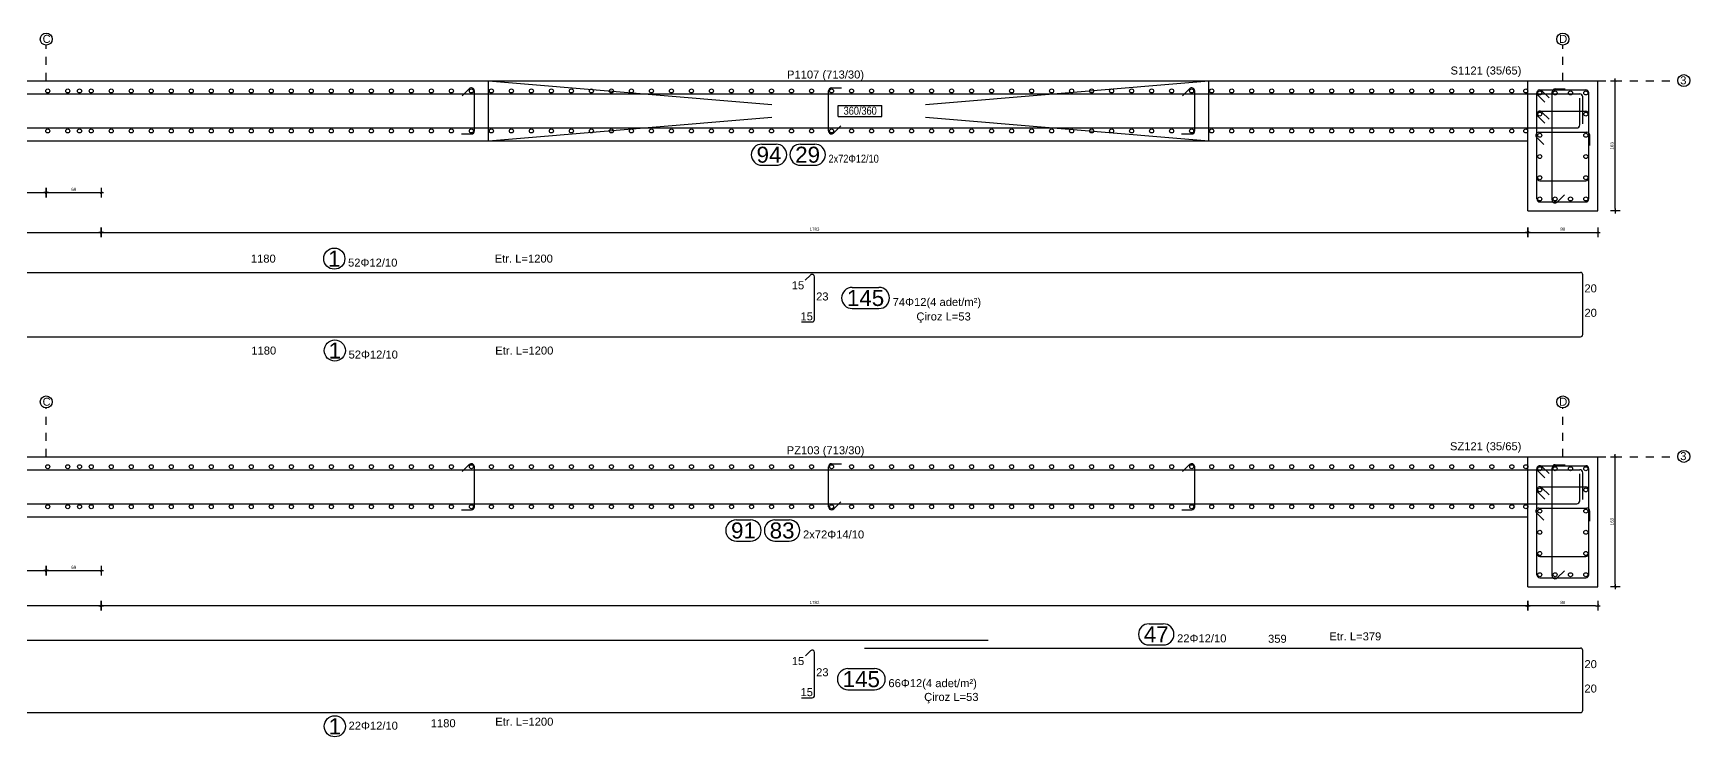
# Model space of a CAD drawing. Header units: metres. Extents: x 419734 to 420376, y 4564732 to 4565123.
# Drawn here: x 419845.76 to 419866.46, y 4564876.52 to 4564885.31 of the extents above; entities that cross this region are included whole.
import ezdxf

# ---------------------------------------------------------------- set-up
doc = ezdxf.new("R2010")
doc.units = ezdxf.units.M
doc.linetypes.add('TRATTO-PUNTO', pattern=[1, 0.5, -0.25, 0, -0.25])
doc.layers.get('Defpoints').update_dxf_attribs({"color": 5})
for name, color, linetype in [('07-SIMBOLI', 1, 'Continuous'), ('Standart', 7, 'Continuous'), ('SW_ASSI', 7, 'TRATTO-PUNTO'), ('SW_DIM', 33, 'Continuous'), ('SW_MAGRONE', 2, 'Continuous'), ('SW_SEZIONI-ARMATURA', 3, 'Continuous'), ('SW_TXT_TESTI', 1, 'Continuous')]:
    doc.layers.add(name, color=color, linetype=linetype)
doc.styles.add('arial_1_18', font='arial.ttf', dxfattribs={"height": 0.2})
doc.styles.add('SWS', font='ARIALN.TTF')
doc.dimstyles.new('DIM-SW-20_cm', dxfattribs={"dimtxt": 0.04, "dimasz": 0.03, "dimexe": 0.125, "dimexo": 0.125, "dimgap": 0.02, "dimtad": 1, "dimdec": 0, "dimlfac": 100, "dimzin": 1, "dimdsep": 46, "dimtxsty": 'SWS', "dimblk1": 'D', "dimblk2": 'D', "dimsah": 1, "dimcen": 0.003, "dimdle": 0.0625, "dimse1": 1, "dimse2": 1, "dimclrd": 256, "dimclre": 256, "dimclrt": 256, "dimazin": 0, "dimtfac": 0.75, "dimtdec": 0, "dimtmove": 1, "dimatfit": 3, "dimldrblk": 'D', "dimfxl": 0.125, "dimtvp": 1.5, "dimtolj": 1, "dimtzin": 0, "dimarcsym": 0})

# ---------------------------------------------------------------- blocks, each defined once
blk = doc.blocks.new('D')
for p, q in [((-1, 0), (1, 0)), ((0, 2), (0, -2))]:
    blk.add_line(p, q)
at = {"const_width": 0.141}
blk.add_lwpolyline([(0.48, 0.48), (-0.48, -0.48)], dxfattribs=at)
blk = doc.blocks.new('*D1413')
at = {"layer": 'Defpoints', "color": 0, "ltscale": 0.5, "transparency": 16777216}
for p in [(419864.434, 4564878.396), (419865.309, 4564878.396), (419864.434, 4564878.159)]:
    blk.add_point(p, dxfattribs=at)
at = {"layer": 'SW_DIM', "lineweight": -2, "ltscale": 0.5, "transparency": 16777216}
blk.add_line((419865.279, 4564878.159), (419864.464, 4564878.159), dxfattribs=at)
at = {"layer": 'SW_DIM', "lineweight": -2, "ltscale": 0.5, "transparency": 16777216, "xscale": 0.03, "yscale": 0.03, "zscale": 0.03, "rotation": 180}
blk.add_blockref('D', (419864.434, 4564878.159), dxfattribs=at)
at = {"layer": 'SW_DIM', "lineweight": -2, "ltscale": 0.5, "transparency": 16777216, "xscale": 0.03, "yscale": 0.03, "zscale": 0.03}
blk.add_blockref('D', (419865.309, 4564878.159), dxfattribs=at)
at = {"layer": 'SW_DIM', "ltscale": 0.5, "transparency": 16777216, "insert": (419864.871, 4564878.199), "char_height": 0.04, "attachment_point": 5, "style": 'SWS'}
blk.add_mtext('\\A1;88', dxfattribs=at)
blk = doc.blocks.new('*D1414')
at = {"layer": 'Defpoints', "color": 0, "ltscale": 0.5, "transparency": 16777216}
for p in [(419864.434, 4564878.396), (419846.609, 4564878.161), (419846.609, 4564878.159)]:
    blk.add_point(p, dxfattribs=at)
at = {"layer": 'SW_DIM', "lineweight": -2, "ltscale": 0.5, "transparency": 16777216}
blk.add_line((419864.404, 4564878.159), (419846.639, 4564878.159), dxfattribs=at)
at = {"layer": 'SW_DIM', "lineweight": -2, "ltscale": 0.5, "transparency": 16777216, "xscale": 0.03, "yscale": 0.03, "zscale": 0.03, "rotation": 180}
blk.add_blockref('D', (419846.609, 4564878.159), dxfattribs=at)
at = {"layer": 'SW_DIM', "lineweight": -2, "ltscale": 0.5, "transparency": 16777216, "xscale": 0.03, "yscale": 0.03, "zscale": 0.03}
blk.add_blockref('D', (419864.434, 4564878.159), dxfattribs=at)
at = {"layer": 'SW_DIM', "ltscale": 0.5, "transparency": 16777216, "insert": (419855.521, 4564878.199), "char_height": 0.04, "attachment_point": 5, "style": 'SWS'}
blk.add_mtext('\\A1;1782', dxfattribs=at)
blk = doc.blocks.new('*D1400')
at = {"layer": 'Defpoints', "color": 0, "ltscale": 0.5, "transparency": 16777216}
for p in [(419828.066, 4564878.161), (419828.066, 4564878.159), (419846.609, 4564878.161)]:
    blk.add_point(p, dxfattribs=at)
at = {"layer": 'SW_DIM', "lineweight": -2, "ltscale": 0.5, "transparency": 16777216}
blk.add_line((419846.579, 4564878.159), (419828.096, 4564878.159), dxfattribs=at)
at = {"layer": 'SW_DIM', "lineweight": -2, "ltscale": 0.5, "transparency": 16777216, "xscale": 0.03, "yscale": 0.03, "zscale": 0.03, "rotation": 180}
blk.add_blockref('D', (419828.066, 4564878.159), dxfattribs=at)
at = {"layer": 'SW_DIM', "lineweight": -2, "ltscale": 0.5, "transparency": 16777216, "xscale": 0.03, "yscale": 0.03, "zscale": 0.03}
blk.add_blockref('D', (419846.609, 4564878.159), dxfattribs=at)
at = {"layer": 'SW_DIM', "ltscale": 0.5, "transparency": 16777216, "insert": (419837.337, 4564878.199), "char_height": 0.04, "attachment_point": 5, "style": 'SWS'}
blk.add_mtext('\\A1;1854', dxfattribs=at)
blk = doc.blocks.new('*D1403')
at = {"layer": 'Defpoints', "color": 0, "ltscale": 0.5, "transparency": 16777216}
for p in [(419845.921, 4564878.597), (419828.066, 4564878.311), (419845.921, 4564878.324)]:
    blk.add_point(p, dxfattribs=at)
at = {"layer": 'SW_DIM', "lineweight": -2, "ltscale": 0.5, "transparency": 16777216}
blk.add_line((419828.096, 4564878.597), (419845.891, 4564878.597), dxfattribs=at)
at = {"layer": 'SW_DIM', "lineweight": -2, "ltscale": 0.5, "transparency": 16777216, "xscale": 0.03, "yscale": 0.03, "zscale": 0.03, "rotation": 180}
blk.add_blockref('D', (419828.066, 4564878.597), dxfattribs=at)
at = {"layer": 'SW_DIM', "lineweight": -2, "ltscale": 0.5, "transparency": 16777216, "xscale": 0.03, "yscale": 0.03, "zscale": 0.03}
blk.add_blockref('D', (419845.921, 4564878.597), dxfattribs=at)
at = {"layer": 'SW_DIM', "ltscale": 0.5, "transparency": 16777216, "insert": (419836.993, 4564878.638), "char_height": 0.04, "attachment_point": 5, "style": 'SWS'}
blk.add_mtext('\\A1;1786', dxfattribs=at)
blk = doc.blocks.new('*D1404')
at = {"layer": 'Defpoints', "color": 0, "ltscale": 0.5, "transparency": 16777216}
for p in [(419846.609, 4564878.597), (419845.921, 4564878.324), (419846.609, 4564878.311)]:
    blk.add_point(p, dxfattribs=at)
at = {"layer": 'SW_DIM', "lineweight": -2, "ltscale": 0.5, "transparency": 16777216}
blk.add_line((419845.951, 4564878.597), (419846.579, 4564878.597), dxfattribs=at)
at = {"layer": 'SW_DIM', "lineweight": -2, "ltscale": 0.5, "transparency": 16777216, "xscale": 0.03, "yscale": 0.03, "zscale": 0.03, "rotation": 180}
blk.add_blockref('D', (419845.921, 4564878.597), dxfattribs=at)
at = {"layer": 'SW_DIM', "lineweight": -2, "ltscale": 0.5, "transparency": 16777216, "xscale": 0.03, "yscale": 0.03, "zscale": 0.03}
blk.add_blockref('D', (419846.609, 4564878.597), dxfattribs=at)
at = {"layer": 'SW_DIM', "ltscale": 0.5, "transparency": 16777216, "insert": (419846.265, 4564878.638), "char_height": 0.04, "attachment_point": 5, "style": 'SWS'}
blk.add_mtext('\\A1;69', dxfattribs=at)
blk = doc.blocks.new('*D1408')
at = {"layer": 'Defpoints', "color": 0, "ltscale": 0.5, "transparency": 16777216}
for p in [(419845.921, 4564883.321), (419828.066, 4564883.007), (419845.921, 4564883.007)]:
    blk.add_point(p, dxfattribs=at)
at = {"layer": 'SW_DIM', "lineweight": -2, "ltscale": 0.5, "transparency": 16777216}
blk.add_line((419828.096, 4564883.321), (419845.891, 4564883.321), dxfattribs=at)
at = {"layer": 'SW_DIM', "lineweight": -2, "ltscale": 0.5, "transparency": 16777216, "xscale": 0.03, "yscale": 0.03, "zscale": 0.03, "rotation": 180}
blk.add_blockref('D', (419828.066, 4564883.321), dxfattribs=at)
at = {"layer": 'SW_DIM', "lineweight": -2, "ltscale": 0.5, "transparency": 16777216, "xscale": 0.03, "yscale": 0.03, "zscale": 0.03}
blk.add_blockref('D', (419845.921, 4564883.321), dxfattribs=at)
at = {"layer": 'SW_DIM', "ltscale": 0.5, "transparency": 16777216, "insert": (419836.993, 4564883.361), "char_height": 0.04, "attachment_point": 5, "style": 'SWS'}
blk.add_mtext('\\A1;1786', dxfattribs=at)
blk = doc.blocks.new('*D1409')
at = {"layer": 'Defpoints', "color": 0, "ltscale": 0.5, "transparency": 16777216}
for p in [(419846.609, 4564883.321), (419845.921, 4564883.007), (419846.609, 4564883.007)]:
    blk.add_point(p, dxfattribs=at)
at = {"layer": 'SW_DIM', "lineweight": -2, "ltscale": 0.5, "transparency": 16777216}
blk.add_line((419845.951, 4564883.321), (419846.579, 4564883.321), dxfattribs=at)
at = {"layer": 'SW_DIM', "lineweight": -2, "ltscale": 0.5, "transparency": 16777216, "xscale": 0.03, "yscale": 0.03, "zscale": 0.03, "rotation": 180}
blk.add_blockref('D', (419845.921, 4564883.321), dxfattribs=at)
at = {"layer": 'SW_DIM', "lineweight": -2, "ltscale": 0.5, "transparency": 16777216, "xscale": 0.03, "yscale": 0.03, "zscale": 0.03}
blk.add_blockref('D', (419846.609, 4564883.321), dxfattribs=at)
at = {"layer": 'SW_DIM', "ltscale": 0.5, "transparency": 16777216, "insert": (419846.265, 4564883.361), "char_height": 0.04, "attachment_point": 5, "style": 'SWS'}
blk.add_mtext('\\A1;69', dxfattribs=at)
blk = doc.blocks.new('*D1411')
at = {"layer": 'Defpoints', "color": 0, "ltscale": 0.5, "transparency": 16777216}
for p in [(419828.066, 4564883.171), (419846.609, 4564883.171), (419846.609, 4564882.824)]:
    blk.add_point(p, dxfattribs=at)
at = {"layer": 'SW_DIM', "lineweight": -2, "ltscale": 0.5, "transparency": 16777216}
blk.add_line((419828.096, 4564882.824), (419846.579, 4564882.824), dxfattribs=at)
at = {"layer": 'SW_DIM', "lineweight": -2, "ltscale": 0.5, "transparency": 16777216, "xscale": 0.03, "yscale": 0.03, "zscale": 0.03, "rotation": 180}
blk.add_blockref('D', (419828.066, 4564882.824), dxfattribs=at)
at = {"layer": 'SW_DIM', "lineweight": -2, "ltscale": 0.5, "transparency": 16777216, "xscale": 0.03, "yscale": 0.03, "zscale": 0.03}
blk.add_blockref('D', (419846.609, 4564882.824), dxfattribs=at)
at = {"layer": 'SW_DIM', "ltscale": 0.5, "transparency": 16777216, "insert": (419837.337, 4564882.864), "char_height": 0.04, "attachment_point": 5, "style": 'SWS'}
blk.add_mtext('\\A1;1854', dxfattribs=at)
blk = doc.blocks.new('*D1418')
at = {"layer": 'Defpoints', "color": 0, "ltscale": 0.5, "transparency": 16777216}
for p in [(419846.609, 4564883.171), (419864.434, 4564883.092), (419864.434, 4564882.824)]:
    blk.add_point(p, dxfattribs=at)
at = {"layer": 'SW_DIM', "lineweight": -2, "ltscale": 0.5, "transparency": 16777216}
blk.add_line((419846.639, 4564882.824), (419864.404, 4564882.824), dxfattribs=at)
at = {"layer": 'SW_DIM', "lineweight": -2, "ltscale": 0.5, "transparency": 16777216, "xscale": 0.03, "yscale": 0.03, "zscale": 0.03, "rotation": 180}
blk.add_blockref('D', (419846.609, 4564882.824), dxfattribs=at)
at = {"layer": 'SW_DIM', "lineweight": -2, "ltscale": 0.5, "transparency": 16777216, "xscale": 0.03, "yscale": 0.03, "zscale": 0.03}
blk.add_blockref('D', (419864.434, 4564882.824), dxfattribs=at)
at = {"layer": 'SW_DIM', "ltscale": 0.5, "transparency": 16777216, "insert": (419855.521, 4564882.864), "char_height": 0.04, "attachment_point": 5, "style": 'SWS'}
blk.add_mtext('\\A1;1783', dxfattribs=at)
blk = doc.blocks.new('*D1419')
at = {"layer": 'Defpoints', "color": 0, "ltscale": 0.5, "transparency": 16777216}
for p in [(419864.434, 4564883.092), (419865.309, 4564883.092), (419865.309, 4564882.824)]:
    blk.add_point(p, dxfattribs=at)
at = {"layer": 'SW_DIM', "lineweight": -2, "ltscale": 0.5, "transparency": 16777216}
blk.add_line((419864.464, 4564882.824), (419865.279, 4564882.824), dxfattribs=at)
at = {"layer": 'SW_DIM', "lineweight": -2, "ltscale": 0.5, "transparency": 16777216, "xscale": 0.03, "yscale": 0.03, "zscale": 0.03, "rotation": 180}
blk.add_blockref('D', (419864.434, 4564882.824), dxfattribs=at)
at = {"layer": 'SW_DIM', "lineweight": -2, "ltscale": 0.5, "transparency": 16777216, "xscale": 0.03, "yscale": 0.03, "zscale": 0.03}
blk.add_blockref('D', (419865.309, 4564882.824), dxfattribs=at)
at = {"layer": 'SW_DIM', "ltscale": 0.5, "transparency": 16777216, "insert": (419864.871, 4564882.864), "char_height": 0.04, "attachment_point": 5, "style": 'SWS'}
blk.add_mtext('\\A1;88', dxfattribs=at)
blk = doc.blocks.new('*D1420')
at = {"layer": 'Defpoints', "color": 0, "ltscale": 0.5, "transparency": 16777216}
for p in [(419865.309, 4564880.021), (419865.526, 4564880.021), (419865.309, 4564878.396)]:
    blk.add_point(p, dxfattribs=at)
at = {"layer": 'SW_DIM', "lineweight": -2, "ltscale": 0.5, "transparency": 16777216}
blk.add_line((419865.526, 4564878.426), (419865.526, 4564879.991), dxfattribs=at)
at = {"layer": 'SW_DIM', "lineweight": -2, "ltscale": 0.5, "transparency": 16777216, "xscale": 0.03, "yscale": 0.03, "zscale": 0.03}
for p, rotation in [((419865.526, 4564880.021), 90), ((419865.526, 4564878.396), 270)]:
    blk.add_blockref('D', p, dxfattribs=dict(at, rotation=rotation))
at = {"layer": 'SW_DIM', "ltscale": 0.5, "transparency": 16777216, "insert": (419865.486, 4564879.209), "char_height": 0.04, "attachment_point": 5, "rotation": 90, "style": 'SWS'}
blk.add_mtext('\\A1;163', dxfattribs=at)
blk = doc.blocks.new('*D1412')
at = {"layer": 'Defpoints', "color": 0, "ltscale": 0.5, "transparency": 16777216}
for p in [(419865.309, 4564884.717), (419865.526, 4564884.717), (419865.309, 4564883.092)]:
    blk.add_point(p, dxfattribs=at)
at = {"layer": 'SW_DIM', "lineweight": -2, "ltscale": 0.5, "transparency": 16777216}
blk.add_line((419865.526, 4564883.122), (419865.526, 4564884.687), dxfattribs=at)
at = {"layer": 'SW_DIM', "lineweight": -2, "ltscale": 0.5, "transparency": 16777216, "xscale": 0.03, "yscale": 0.03, "zscale": 0.03}
for p, rotation in [((419865.526, 4564884.717), 90), ((419865.526, 4564883.092), 270)]:
    blk.add_blockref('D', p, dxfattribs=dict(at, rotation=rotation))
at = {"layer": 'SW_DIM', "ltscale": 0.5, "transparency": 16777216, "insert": (419865.486, 4564883.905), "char_height": 0.04, "attachment_point": 5, "rotation": 90, "style": 'SWS'}
blk.add_mtext('\\A1;163', dxfattribs=at)

msp = doc.modelspace()

# ---------------------------------------------------------------- linework, layer by layer
at = {"layer": '07-SIMBOLI', "color": 1}
for centre in [(419845.9212, 4564885.23926), (419864.87129, 4564885.23926), (419866.38353, 4564884.72113), (419845.9212, 4564880.70458), (419864.87129, 4564880.70458), (419866.38353, 4564880.0253)]:
    msp.add_circle(centre, 0.075, dxfattribs=at)
at = {"layer": 'SW_ASSI', "ltscale": 0.2}
for points in [[(419845.92105, 4564884.71705), (419845.92105, 4564885.16426)], [(419864.87114, 4564884.71705), (419864.87114, 4564885.16426)], [(419865.30864, 4564884.71705), (419866.30864, 4564884.71705)], [(419845.92105, 4564880.02122), (419845.92105, 4564880.62958)], [(419864.87114, 4564880.02122), (419864.87114, 4564880.62958)], [(419865.30864, 4564880.02122), (419866.30864, 4564880.02122)]]:
    msp.add_lwpolyline(points, dxfattribs=at)
at = {"layer": 'SW_MAGRONE'}
for points in [[(419807.48933, 4564884.71705), (419865.30864, 4564884.71705)], [(419851.44807, 4564883.96705), (419851.44807, 4564884.71705)], [(419851.44807, 4564884.71705), (419854.98807, 4564884.42205)], [(419856.90807, 4564884.42205), (419860.44807, 4564884.71705)], [(419860.44807, 4564883.96705), (419860.44807, 4564884.71705)], [(419864.43364, 4564883.09205), (419864.43364, 4564884.71705)], [(419865.30864, 4564883.09205), (419865.30864, 4564884.71705)], [(419851.44807, 4564883.96705), (419854.98807, 4564884.26205)], [(419855.81737, 4564884.41074), (419856.36236, 4564884.41074)], [(419855.81737, 4564884.27074), (419855.81737, 4564884.41074)], [(419855.81737, 4564884.27074), (419856.36236, 4564884.27074)], [(419856.36236, 4564884.27074), (419856.36236, 4564884.41074)], [(419856.90807, 4564884.26205), (419860.44807, 4564883.96705)], [(419807.48933, 4564883.96705), (419864.43364, 4564883.96705)], [(419864.43364, 4564883.09205), (419865.30864, 4564883.09205)], [(419807.48933, 4564880.02122), (419865.30864, 4564880.02122)], [(419864.43364, 4564878.39622), (419864.43364, 4564880.02122)], [(419865.30864, 4564878.39622), (419865.30864, 4564880.02122)], [(419807.48933, 4564879.27122), (419864.43364, 4564879.27122)], [(419864.43364, 4564878.39622), (419865.30864, 4564878.39622)]]:
    msp.add_lwpolyline(points, dxfattribs=at)
at = {"layer": 'SW_SEZIONI-ARMATURA'}
for points in [[(419835.60868, 4564884.55455), (419865.08364, 4564884.55455)], [(419851.11864, 4564884.53018), (419851.20703, 4564884.61857)], [(419851.27105, 4564884.09205), (419851.27105, 4564884.59205)], [(419855.69605, 4564884.09205), (419855.69605, 4564884.59205)], [(419855.73355, 4564884.62955), (419855.85855, 4564884.62955)], [(419860.11864, 4564884.53018), (419860.20703, 4564884.61857)], [(419860.27105, 4564884.09205), (419860.27105, 4564884.59205)], [(419864.54614, 4564883.50705), (419864.54614, 4564884.56705)], [(419864.55713, 4564884.54054), (419864.64551, 4564884.45215)], [(419864.58364, 4564884.60455), (419865.15864, 4564884.60455)], [(419864.61016, 4564884.59357), (419864.69855, 4564884.50518)], [(419864.73781, 4564883.22955), (419864.73781, 4564884.57955)], [(419864.77531, 4564884.61705), (419864.90031, 4564884.61705)], [(419865.08364, 4564884.16705), (419865.08364, 4564884.50205)], [(419865.12114, 4564884.18205), (419865.12114, 4564884.51705)], [(419865.19614, 4564883.50705), (419865.19614, 4564884.56705)], [(419864.54614, 4564883.24205), (419864.54614, 4564884.30205)], [(419864.55713, 4564884.27554), (419864.64551, 4564884.18715)], [(419864.58364, 4564884.33955), (419865.15864, 4564884.33955)], [(419864.61016, 4564884.32857), (419864.69855, 4564884.24018)], [(419865.19614, 4564883.24205), (419865.19614, 4564884.30205)], [(419807.72683, 4564884.12955), (419865.04614, 4564884.12955)], [(419851.10855, 4564884.05455), (419851.23355, 4564884.05455)], [(419855.76006, 4564884.06554), (419855.84845, 4564884.15392)], [(419860.10855, 4564884.05455), (419860.23355, 4564884.05455)], [(419864.57114, 4564884.07455), (419865.17114, 4564884.07455)], [(419854.86294, 4564883.92705), (419855.0417, 4564883.92705)], [(419855.34549, 4564883.92705), (419855.52425, 4564883.92705)], [(419864.54463, 4564884.01054), (419864.63301, 4564883.92215)], [(419865.20864, 4564883.91205), (419865.20864, 4564884.03705)], [(419854.86294, 4564883.66305), (419855.0417, 4564883.66305)], [(419855.34549, 4564883.66305), (419855.52425, 4564883.66305)], [(419864.58364, 4564883.46955), (419865.15864, 4564883.46955)], [(419864.80183, 4564883.20304), (419864.89021, 4564883.29142)], [(419864.58364, 4564883.20455), (419865.15864, 4564883.20455)], [(419835.60868, 4564882.32455), (419865.09114, 4564882.32455)], [(419855.40619, 4564882.22715), (419855.46988, 4564882.29084)], [(419855.52109, 4564881.73455), (419855.52109, 4564882.26963)], [(419865.12114, 4564881.54955), (419865.12114, 4564882.29455)], [(419855.99164, 4564882.13641), (419856.32579, 4564882.13641)], [(419855.99164, 4564881.87241), (419856.32579, 4564881.87241)], [(419855.35859, 4564881.70455), (419855.49109, 4564881.70455)], [(419835.62114, 4564881.51955), (419865.09114, 4564881.51955)], [(419851.11916, 4564879.83435), (419851.20755, 4564879.92274)], [(419855.73406, 4564879.93372), (419855.85906, 4564879.93372)], [(419860.11916, 4564879.83435), (419860.20755, 4564879.92274)], [(419864.58364, 4564879.90872), (419865.15864, 4564879.90872)], [(419864.77531, 4564879.92122), (419864.90031, 4564879.92122)], [(419828.26551, 4564879.85872), (419865.08364, 4564879.85872)], [(419851.27156, 4564879.39622), (419851.27156, 4564879.89622)], [(419855.69656, 4564879.39622), (419855.69656, 4564879.89622)], [(419860.27156, 4564879.39622), (419860.27156, 4564879.89622)], [(419864.54614, 4564878.81122), (419864.54614, 4564879.87122)], [(419864.55713, 4564879.84471), (419864.64551, 4564879.75632)], [(419864.61016, 4564879.89774), (419864.69855, 4564879.80935)], [(419864.73781, 4564878.53372), (419864.73781, 4564879.88372)], [(419865.08364, 4564879.47122), (419865.08364, 4564879.80622)], [(419865.12114, 4564879.48622), (419865.12114, 4564879.82122)], [(419865.19614, 4564878.81122), (419865.19614, 4564879.87122)], [(419864.54614, 4564878.54622), (419864.54614, 4564879.60622)], [(419864.55713, 4564879.57971), (419864.64551, 4564879.49132)], [(419864.58364, 4564879.64372), (419865.15864, 4564879.64372)], [(419864.61016, 4564879.63274), (419864.69855, 4564879.54435)], [(419865.19614, 4564878.54622), (419865.19614, 4564879.60622)], [(419828.22801, 4564879.43372), (419865.04614, 4564879.43372)], [(419851.10906, 4564879.35872), (419851.23406, 4564879.35872)], [(419855.76058, 4564879.36971), (419855.84897, 4564879.45809)], [(419860.10906, 4564879.35872), (419860.23406, 4564879.35872)], [(419864.54463, 4564879.31471), (419864.63301, 4564879.22632)], [(419864.57114, 4564879.37872), (419865.17114, 4564879.37872)], [(419865.20864, 4564879.21622), (419865.20864, 4564879.34122)], [(419854.54423, 4564879.23122), (419854.723, 4564879.23122)], [(419855.02678, 4564879.23122), (419855.20555, 4564879.23122)], [(419854.54423, 4564878.96722), (419854.723, 4564878.96722)], [(419855.02678, 4564878.96722), (419855.20555, 4564878.96722)], [(419864.58364, 4564878.77372), (419865.15864, 4564878.77372)], [(419864.58364, 4564878.50872), (419865.15864, 4564878.50872)], [(419864.80183, 4564878.50721), (419864.89021, 4564878.59559)], [(419859.70076, 4564877.93272), (419859.87953, 4564877.93272)], [(419828.22051, 4564877.72872), (419857.69051, 4564877.72872)], [(419856.14736, 4564877.62872), (419865.09114, 4564877.62872)], [(419859.70076, 4564877.66872), (419859.87953, 4564877.66872)], [(419855.40645, 4564877.53132), (419855.47014, 4564877.59501)], [(419855.52135, 4564877.03872), (419855.52135, 4564877.5738)], [(419865.12114, 4564876.85372), (419865.12114, 4564877.59872)], [(419855.93848, 4564877.37306), (419856.27262, 4564877.37306)], [(419855.35885, 4564877.00872), (419855.49135, 4564877.00872)], [(419855.93848, 4564877.10906), (419856.27262, 4564877.10906)], [(419835.62114, 4564876.82372), (419865.09114, 4564876.82372)]]:
    msp.add_lwpolyline(points, dxfattribs=at)
for centre, radius in [((419845.94051, 4564884.59205), 0.025), ((419846.19051, 4564884.59205), 0.025), ((419846.33703, 4564884.59205), 0.025), ((419846.48355, 4564884.59205), 0.025), ((419846.73355, 4564884.59205), 0.025), ((419846.98355, 4564884.59205), 0.025), ((419847.23355, 4564884.59205), 0.025), ((419847.48355, 4564884.59205), 0.025), ((419847.73355, 4564884.59205), 0.025), ((419847.98355, 4564884.59205), 0.025), ((419848.23355, 4564884.59205), 0.025), ((419848.48355, 4564884.59205), 0.025), ((419848.73355, 4564884.59205), 0.025), ((419848.98355, 4564884.59205), 0.025), ((419849.23355, 4564884.59205), 0.025), ((419849.48355, 4564884.59205), 0.025), ((419849.73355, 4564884.59205), 0.025), ((419849.98355, 4564884.59205), 0.025), ((419850.23355, 4564884.59205), 0.025), ((419850.48355, 4564884.59205), 0.025), ((419850.73355, 4564884.59205), 0.025), ((419850.98355, 4564884.59205), 0.025), ((419851.23355, 4564884.59205), 0.025), ((419851.48355, 4564884.59205), 0.025), ((419851.73355, 4564884.59205), 0.025), ((419851.98355, 4564884.59205), 0.025), ((419852.23355, 4564884.59205), 0.025), ((419852.48355, 4564884.59205), 0.025), ((419852.73355, 4564884.59205), 0.025), ((419852.98355, 4564884.59205), 0.025), ((419853.23355, 4564884.59205), 0.025), ((419853.48355, 4564884.59205), 0.025), ((419853.73355, 4564884.59205), 0.025), ((419853.98355, 4564884.59205), 0.025), ((419854.23355, 4564884.59205), 0.025), ((419854.48355, 4564884.59205), 0.025), ((419854.73355, 4564884.59205), 0.025), ((419854.98355, 4564884.59205), 0.025), ((419855.23355, 4564884.59205), 0.025), ((419855.48355, 4564884.59205), 0.025), ((419855.73355, 4564884.59205), 0.025), ((419855.98355, 4564884.59205), 0.025), ((419856.23355, 4564884.59205), 0.025), ((419856.48355, 4564884.59205), 0.025), ((419856.73355, 4564884.59205), 0.025), ((419856.98355, 4564884.59205), 0.025), ((419857.23355, 4564884.59205), 0.025), ((419857.48355, 4564884.59205), 0.025), ((419857.73355, 4564884.59205), 0.025), ((419857.98355, 4564884.59205), 0.025), ((419858.23355, 4564884.59205), 0.025), ((419858.48355, 4564884.59205), 0.025), ((419858.73355, 4564884.59205), 0.025), ((419858.98355, 4564884.59205), 0.025), ((419859.23355, 4564884.59205), 0.025), ((419859.48355, 4564884.59205), 0.025), ((419859.73355, 4564884.59205), 0.025), ((419859.98355, 4564884.59205), 0.025), ((419860.23355, 4564884.59205), 0.025), ((419860.48355, 4564884.59205), 0.025), ((419860.73355, 4564884.59205), 0.025), ((419860.98355, 4564884.59205), 0.025), ((419861.23355, 4564884.59205), 0.025), ((419861.48355, 4564884.59205), 0.025), ((419861.73355, 4564884.59205), 0.025), ((419861.98355, 4564884.59205), 0.025), ((419862.23355, 4564884.59205), 0.025), ((419862.48355, 4564884.59205), 0.025), ((419862.73355, 4564884.59205), 0.025), ((419862.98355, 4564884.59205), 0.025), ((419863.23355, 4564884.59205), 0.025), ((419863.48355, 4564884.59205), 0.025), ((419863.73355, 4564884.59205), 0.025), ((419863.98355, 4564884.59205), 0.025), ((419864.23355, 4564884.59205), 0.025), ((419864.40859, 4564884.59205), 0.025), ((419864.58364, 4564884.56705), 0.025), ((419864.77531, 4564884.56705), 0.025), ((419864.96698, 4564884.56705), 0.025), ((419865.15864, 4564884.56705), 0.025), ((419864.58364, 4564884.30205), 0.025), ((419865.15864, 4564884.30205), 0.025), ((419845.94051, 4564884.09205), 0.025), ((419846.19051, 4564884.09205), 0.025), ((419846.33703, 4564884.09205), 0.025), ((419846.48355, 4564884.09205), 0.025), ((419846.73355, 4564884.09205), 0.025), ((419846.98355, 4564884.09205), 0.025), ((419847.23355, 4564884.09205), 0.025), ((419847.48355, 4564884.09205), 0.025), ((419847.73355, 4564884.09205), 0.025), ((419847.98355, 4564884.09205), 0.025), ((419848.23355, 4564884.09205), 0.025), ((419848.48355, 4564884.09205), 0.025), ((419848.73355, 4564884.09205), 0.025), ((419848.98355, 4564884.09205), 0.025), ((419849.23355, 4564884.09205), 0.025), ((419849.48355, 4564884.09205), 0.025), ((419849.73355, 4564884.09205), 0.025), ((419849.98355, 4564884.09205), 0.025), ((419850.23355, 4564884.09205), 0.025), ((419850.48355, 4564884.09205), 0.025), ((419850.73355, 4564884.09205), 0.025), ((419850.98355, 4564884.09205), 0.025), ((419851.23355, 4564884.09205), 0.025), ((419851.48355, 4564884.09205), 0.025), ((419851.73355, 4564884.09205), 0.025), ((419851.98355, 4564884.09205), 0.025), ((419852.23355, 4564884.09205), 0.025), ((419852.48355, 4564884.09205), 0.025), ((419852.73355, 4564884.09205), 0.025), ((419852.98355, 4564884.09205), 0.025), ((419853.23355, 4564884.09205), 0.025), ((419853.48355, 4564884.09205), 0.025), ((419853.73355, 4564884.09205), 0.025), ((419853.98355, 4564884.09205), 0.025), ((419854.23355, 4564884.09205), 0.025), ((419854.48355, 4564884.09205), 0.025), ((419854.73355, 4564884.09205), 0.025), ((419854.98355, 4564884.09205), 0.025), ((419855.23355, 4564884.09205), 0.025), ((419855.48355, 4564884.09205), 0.025), ((419855.73355, 4564884.09205), 0.025), ((419855.98355, 4564884.09205), 0.025), ((419856.23355, 4564884.09205), 0.025), ((419856.48355, 4564884.09205), 0.025), ((419856.73355, 4564884.09205), 0.025), ((419856.98355, 4564884.09205), 0.025), ((419857.23355, 4564884.09205), 0.025), ((419857.48355, 4564884.09205), 0.025), ((419857.73355, 4564884.09205), 0.025), ((419857.98355, 4564884.09205), 0.025), ((419858.23355, 4564884.09205), 0.025), ((419858.48355, 4564884.09205), 0.025), ((419858.73355, 4564884.09205), 0.025), ((419858.98355, 4564884.09205), 0.025), ((419859.23355, 4564884.09205), 0.025), ((419859.48355, 4564884.09205), 0.025), ((419859.73355, 4564884.09205), 0.025), ((419859.98355, 4564884.09205), 0.025), ((419860.23355, 4564884.09205), 0.025), ((419860.48355, 4564884.09205), 0.025), ((419860.73355, 4564884.09205), 0.025), ((419860.98355, 4564884.09205), 0.025), ((419861.23355, 4564884.09205), 0.025), ((419861.48355, 4564884.09205), 0.025), ((419861.73355, 4564884.09205), 0.025), ((419861.98355, 4564884.09205), 0.025), ((419862.23355, 4564884.09205), 0.025), ((419862.48355, 4564884.09205), 0.025), ((419862.73355, 4564884.09205), 0.025), ((419862.98355, 4564884.09205), 0.025), ((419863.23355, 4564884.09205), 0.025), ((419863.48355, 4564884.09205), 0.025), ((419863.73355, 4564884.09205), 0.025), ((419863.98355, 4564884.09205), 0.025), ((419864.23355, 4564884.09205), 0.025), ((419864.40859, 4564884.09205), 0.025), ((419864.58364, 4564884.03705), 0.025), ((419865.15864, 4564884.03705), 0.025), ((419864.58364, 4564883.77205), 0.025), ((419865.15864, 4564883.77205), 0.025), ((419864.58364, 4564883.50705), 0.025), ((419865.15864, 4564883.50705), 0.025), ((419864.58364, 4564883.24205), 0.025), ((419864.77531, 4564883.24205), 0.025), ((419864.96698, 4564883.24205), 0.025), ((419865.15864, 4564883.24205), 0.025), ((419849.52081, 4564882.49655), 0.132), ((419849.52704, 4564881.34755), 0.132), ((419845.94051, 4564879.89622), 0.025), ((419846.19051, 4564879.89622), 0.025), ((419846.33728, 4564879.89622), 0.025), ((419846.48406, 4564879.89622), 0.025), ((419846.73406, 4564879.89622), 0.025), ((419846.98406, 4564879.89622), 0.025), ((419847.23406, 4564879.89622), 0.025), ((419847.48406, 4564879.89622), 0.025), ((419847.73406, 4564879.89622), 0.025), ((419847.98406, 4564879.89622), 0.025), ((419848.23406, 4564879.89622), 0.025), ((419848.48406, 4564879.89622), 0.025), ((419848.73406, 4564879.89622), 0.025), ((419848.98406, 4564879.89622), 0.025), ((419849.23406, 4564879.89622), 0.025), ((419849.48406, 4564879.89622), 0.025), ((419849.73406, 4564879.89622), 0.025), ((419849.98406, 4564879.89622), 0.025), ((419850.23406, 4564879.89622), 0.025), ((419850.48406, 4564879.89622), 0.025), ((419850.73406, 4564879.89622), 0.025), ((419850.98406, 4564879.89622), 0.025), ((419851.23406, 4564879.89622), 0.025), ((419851.48406, 4564879.89622), 0.025), ((419851.73406, 4564879.89622), 0.025), ((419851.98406, 4564879.89622), 0.025), ((419852.23406, 4564879.89622), 0.025), ((419852.48406, 4564879.89622), 0.025), ((419852.73406, 4564879.89622), 0.025), ((419852.98406, 4564879.89622), 0.025), ((419853.23406, 4564879.89622), 0.025), ((419853.48406, 4564879.89622), 0.025), ((419853.73406, 4564879.89622), 0.025), ((419853.98406, 4564879.89622), 0.025), ((419854.23406, 4564879.89622), 0.025), ((419854.48406, 4564879.89622), 0.025), ((419854.73406, 4564879.89622), 0.025), ((419854.98406, 4564879.89622), 0.025), ((419855.23406, 4564879.89622), 0.025), ((419855.48406, 4564879.89622), 0.025), ((419855.73406, 4564879.89622), 0.025), ((419855.98406, 4564879.89622), 0.025), ((419856.23406, 4564879.89622), 0.025), ((419856.48406, 4564879.89622), 0.025), ((419856.73406, 4564879.89622), 0.025), ((419856.98406, 4564879.89622), 0.025), ((419857.23406, 4564879.89622), 0.025), ((419857.48406, 4564879.89622), 0.025), ((419857.73406, 4564879.89622), 0.025), ((419857.98406, 4564879.89622), 0.025), ((419858.23406, 4564879.89622), 0.025), ((419858.48406, 4564879.89622), 0.025), ((419858.73406, 4564879.89622), 0.025), ((419858.98406, 4564879.89622), 0.025), ((419859.23406, 4564879.89622), 0.025), ((419859.48406, 4564879.89622), 0.025), ((419859.73406, 4564879.89622), 0.025), ((419859.98406, 4564879.89622), 0.025), ((419860.23406, 4564879.89622), 0.025), ((419860.48406, 4564879.89622), 0.025), ((419860.73406, 4564879.89622), 0.025), ((419860.98406, 4564879.89622), 0.025), ((419861.23406, 4564879.89622), 0.025), ((419861.48406, 4564879.89622), 0.025), ((419861.73406, 4564879.89622), 0.025), ((419861.98406, 4564879.89622), 0.025), ((419862.23406, 4564879.89622), 0.025), ((419862.48406, 4564879.89622), 0.025), ((419862.73406, 4564879.89622), 0.025), ((419862.98406, 4564879.89622), 0.025), ((419863.23406, 4564879.89622), 0.025), ((419863.48406, 4564879.89622), 0.025), ((419863.73406, 4564879.89622), 0.025), ((419863.98406, 4564879.89622), 0.025), ((419864.23406, 4564879.89622), 0.025), ((419864.40885, 4564879.89622), 0.025), ((419864.58364, 4564879.87122), 0.025), ((419864.77531, 4564879.87122), 0.025), ((419864.96698, 4564879.87122), 0.025), ((419865.15864, 4564879.87122), 0.025), ((419864.58364, 4564879.60622), 0.025), ((419865.15864, 4564879.60622), 0.025), ((419845.94051, 4564879.39622), 0.025), ((419846.19051, 4564879.39622), 0.025), ((419846.33728, 4564879.39622), 0.025), ((419846.48406, 4564879.39622), 0.025), ((419846.73406, 4564879.39622), 0.025), ((419846.98406, 4564879.39622), 0.025), ((419847.23406, 4564879.39622), 0.025), ((419847.48406, 4564879.39622), 0.025), ((419847.73406, 4564879.39622), 0.025), ((419847.98406, 4564879.39622), 0.025), ((419848.23406, 4564879.39622), 0.025), ((419848.48406, 4564879.39622), 0.025), ((419848.73406, 4564879.39622), 0.025), ((419848.98406, 4564879.39622), 0.025), ((419849.23406, 4564879.39622), 0.025), ((419849.48406, 4564879.39622), 0.025), ((419849.73406, 4564879.39622), 0.025), ((419849.98406, 4564879.39622), 0.025), ((419850.23406, 4564879.39622), 0.025), ((419850.48406, 4564879.39622), 0.025), ((419850.73406, 4564879.39622), 0.025), ((419850.98406, 4564879.39622), 0.025), ((419851.23406, 4564879.39622), 0.025), ((419851.48406, 4564879.39622), 0.025), ((419851.73406, 4564879.39622), 0.025), ((419851.98406, 4564879.39622), 0.025), ((419852.23406, 4564879.39622), 0.025), ((419852.48406, 4564879.39622), 0.025), ((419852.73406, 4564879.39622), 0.025), ((419852.98406, 4564879.39622), 0.025), ((419853.23406, 4564879.39622), 0.025), ((419853.48406, 4564879.39622), 0.025), ((419853.73406, 4564879.39622), 0.025), ((419853.98406, 4564879.39622), 0.025), ((419854.23406, 4564879.39622), 0.025), ((419854.48406, 4564879.39622), 0.025), ((419854.73406, 4564879.39622), 0.025), ((419854.98406, 4564879.39622), 0.025), ((419855.23406, 4564879.39622), 0.025), ((419855.48406, 4564879.39622), 0.025), ((419855.73406, 4564879.39622), 0.025), ((419855.98406, 4564879.39622), 0.025), ((419856.23406, 4564879.39622), 0.025), ((419856.48406, 4564879.39622), 0.025), ((419856.73406, 4564879.39622), 0.025), ((419856.98406, 4564879.39622), 0.025), ((419857.23406, 4564879.39622), 0.025), ((419857.48406, 4564879.39622), 0.025), ((419857.73406, 4564879.39622), 0.025), ((419857.98406, 4564879.39622), 0.025), ((419858.23406, 4564879.39622), 0.025), ((419858.48406, 4564879.39622), 0.025), ((419858.73406, 4564879.39622), 0.025), ((419858.98406, 4564879.39622), 0.025), ((419859.23406, 4564879.39622), 0.025), ((419859.48406, 4564879.39622), 0.025), ((419859.73406, 4564879.39622), 0.025), ((419859.98406, 4564879.39622), 0.025), ((419860.23406, 4564879.39622), 0.025), ((419860.48406, 4564879.39622), 0.025), ((419860.73406, 4564879.39622), 0.025), ((419860.98406, 4564879.39622), 0.025), ((419861.23406, 4564879.39622), 0.025), ((419861.48406, 4564879.39622), 0.025), ((419861.73406, 4564879.39622), 0.025), ((419861.98406, 4564879.39622), 0.025), ((419862.23406, 4564879.39622), 0.025), ((419862.48406, 4564879.39622), 0.025), ((419862.73406, 4564879.39622), 0.025), ((419862.98406, 4564879.39622), 0.025), ((419863.23406, 4564879.39622), 0.025), ((419863.48406, 4564879.39622), 0.025), ((419863.73406, 4564879.39622), 0.025), ((419863.98406, 4564879.39622), 0.025), ((419864.23406, 4564879.39622), 0.025), ((419864.40885, 4564879.39622), 0.025), ((419864.58364, 4564879.34122), 0.025), ((419865.15864, 4564879.34122), 0.025), ((419864.58364, 4564879.07622), 0.025), ((419865.15864, 4564879.07622), 0.025), ((419864.58364, 4564878.81122), 0.025), ((419865.15864, 4564878.81122), 0.025), ((419864.58364, 4564878.54622), 0.025), ((419864.77531, 4564878.54622), 0.025), ((419864.96698, 4564878.54622), 0.025), ((419865.15864, 4564878.54622), 0.025), ((419849.52704, 4564876.65172), 0.132)]:
    msp.add_circle(centre, radius, dxfattribs=at)
for centre, radius, start, end in [((419851.23355, 4564884.59205), 0.0375, 0, 135), ((419855.73355, 4564884.59205), 0.0375, 90, 180), ((419860.23355, 4564884.59205), 0.0375, 0, 135), ((419864.58364, 4564884.56705), 0.0375, 45, 225.00001), ((419864.77531, 4564884.57955), 0.0375, 90, 180), ((419865.08364, 4564884.51705), 0.0375, 0, 90), ((419865.15864, 4564884.56705), 0.0375, 0, 90), ((419864.58364, 4564884.30205), 0.0375, 45, 225.00001), ((419865.15864, 4564884.30205), 0.0375, 0, 90), ((419851.23355, 4564884.09205), 0.0375, 270, 0), ((419855.73355, 4564884.09205), 0.0375, 180, 315), ((419860.23355, 4564884.09205), 0.0375, 270, 0), ((419864.57114, 4564884.03705), 0.0375, 90, 225), ((419865.04614, 4564884.16705), 0.0375, 270, 0), ((419865.17114, 4564884.03705), 0.0375, 0, 90), ((419854.86294, 4564883.79505), 0.132, 90, 270), ((419855.0417, 4564883.79505), 0.132, 270, 90), ((419855.34549, 4564883.79505), 0.132, 90, 270), ((419855.52425, 4564883.79505), 0.132, 270, 90), ((419864.58364, 4564883.50705), 0.0375, 180, 270), ((419865.15864, 4564883.50705), 0.0375, 270, 0), ((419864.58364, 4564883.24205), 0.0375, 180, 270), ((419864.77531, 4564883.22955), 0.0375, 180, 315), ((419865.15864, 4564883.24205), 0.0375, 270, 0), ((419855.49109, 4564882.26963), 0.03, 0, 135), ((419865.09114, 4564882.29455), 0.03, 0, 90), ((419855.99164, 4564882.00441), 0.132, 90, 270), ((419856.32579, 4564882.00441), 0.132, 270, 90), ((419855.49109, 4564881.73455), 0.03, 270, 0), ((419865.09114, 4564881.54955), 0.03, 270, 0), ((419851.23406, 4564879.89622), 0.0375, 0, 135), ((419855.73406, 4564879.89622), 0.0375, 90, 180), ((419860.23406, 4564879.89622), 0.0375, 0, 135), ((419864.58364, 4564879.87122), 0.0375, 45, 225.00001), ((419864.77531, 4564879.88372), 0.0375, 90, 180), ((419865.15864, 4564879.87122), 0.0375, 0, 90), ((419865.08364, 4564879.82122), 0.0375, 0, 90), ((419864.58364, 4564879.60622), 0.0375, 45, 225.00001), ((419865.15864, 4564879.60622), 0.0375, 0, 90), ((419851.23406, 4564879.39622), 0.0375, 270, 0), ((419855.73406, 4564879.39622), 0.0375, 180, 315), ((419860.23406, 4564879.39622), 0.0375, 270, 0), ((419864.57114, 4564879.34122), 0.0375, 90, 225), ((419865.04614, 4564879.47122), 0.0375, 270, 0), ((419865.17114, 4564879.34122), 0.0375, 0, 90), ((419854.54423, 4564879.09922), 0.132, 90, 270), ((419854.723, 4564879.09922), 0.132, 270, 90), ((419855.02678, 4564879.09922), 0.132, 90, 270), ((419855.20555, 4564879.09922), 0.132, 270, 90), ((419864.58364, 4564878.81122), 0.0375, 180, 270), ((419865.15864, 4564878.81122), 0.0375, 270, 0), ((419864.58364, 4564878.54622), 0.0375, 180, 270), ((419864.77531, 4564878.53372), 0.0375, 180, 315), ((419865.15864, 4564878.54622), 0.0375, 270, 0), ((419859.70076, 4564877.80072), 0.132, 90, 270), ((419859.87953, 4564877.80072), 0.132, 270, 90), ((419865.09114, 4564877.59872), 0.03, 0, 90), ((419855.49135, 4564877.5738), 0.03, 0, 135), ((419855.93848, 4564877.24106), 0.132, 90, 270), ((419856.27262, 4564877.24106), 0.132, 270, 90), ((419855.49135, 4564877.03872), 0.03, 270, 0), ((419865.09114, 4564876.85372), 0.03, 270, 0)]:
    msp.add_arc(centre, radius, start, end, dxfattribs=at)

# ---------------------------------------------------------------- texts
at = {"layer": 'Standart', "color": 1, "linetype": 'Continuous', "lineweight": 5, "style": 'arial_1_18'}
for s, p in [('S1121 (35/65)', (419863.46831, 4564884.79705)), ('P1107 (713/30)', (419855.17708, 4564884.74705)), ('1180', (419848.47805, 4564882.44655)), ('52Φ12/10', (419849.69281, 4564882.39655)), ('Etr. L=1200', (419851.52557, 4564882.44655)), ('15', (419855.23666, 4564882.11301)), ('23', (419855.54109, 4564881.9733)), ('74Φ12(4 adet/m²)', (419856.49768, 4564881.90441)), ('20', (419865.14114, 4564882.07455)), ('15', (419855.34571, 4564881.72455)), ('Çiroz L=53', (419856.79411, 4564881.72323)), ('20', (419865.14114, 4564881.76955)), ('1180', (419848.48427, 4564881.29755)), ('Etr. L=1200', (419851.5318, 4564881.29755)), ('52Φ12/10', (419849.69904, 4564881.24755)), ('PZ103 (713/30)', (419855.17352, 4564880.05122)), ('SZ121 (35/65)', (419863.46066, 4564880.10122)), ('2x72Φ14/10', (419855.37744, 4564878.99922)), ('22Φ12/10', (419860.05142, 4564877.70072)), ('359', (419861.18798, 4564877.6955)), ('Etr. L=379', (419861.95453, 4564877.72562)), ('15', (419855.23692, 4564877.41718)), ('20', (419865.14114, 4564877.37872)), ('23', (419855.54135, 4564877.27747)), ('66Φ12(4 adet/m²)', (419856.44452, 4564877.14106)), ('15', (419855.34597, 4564877.02872)), ('Çiroz L=53', (419856.89115, 4564876.96906)), ('20', (419865.14114, 4564877.07372)), ('22Φ12/10', (419849.69904, 4564876.6095)), ('1180', (419850.726, 4564876.64027)), ('Etr. L=1200', (419851.5318, 4564876.6595))]:
    msp.add_text(s, height=0.1, dxfattribs=at).set_placement(p)
at = {"layer": 'Standart', "color": 3, "linetype": 'Continuous', "lineweight": 5, "style": 'arial_1_18'}
for s, p in [('94', (419854.79694, 4564883.69505)), ('29', (419855.27949, 4564883.69505)), ('1', (419849.44312, 4564882.39655)), ('145', (419855.92564, 4564881.90441)), ('1', (419849.44935, 4564881.24755)), ('91', (419854.47823, 4564878.99922)), ('83', (419854.96078, 4564878.99922)), ('47', (419859.63476, 4564877.70072)), ('145', (419855.87248, 4564877.14106)), ('1', (419849.44935, 4564876.55172))]:
    msp.add_text(s, height=0.2, dxfattribs=at).set_placement(p)
at = {"layer": 'SW_TXT_TESTI', "linetype": 'Continuous', "lineweight": -3, "style": 'arial_1_18'}
for s, p in [('C', (419845.87567, 4564885.1925)), ('D', (419864.82577, 4564885.1925)), ('3', (419866.33801, 4564884.67438)), ('C', (419845.87567, 4564880.65783)), ('D', (419864.82577, 4564880.65783)), ('3', (419866.33801, 4564879.97855))]:
    msp.add_text(s, height=0.1, dxfattribs=at).set_placement(p)
at = {"layer": 'SW_TXT_TESTI', "style": 'SWS'}
for s, p in [('360/360', (419855.88464, 4564884.29469)), ('2x72Φ12/10', (419855.69615, 4564883.69505))]:
    msp.add_text(s, height=0.1, dxfattribs=at).set_placement(p)

# ---------------------------------------------------------------- dimensions: what is measured, and where the dimension line sits
at = {"layer": 'SW_DIM', "ltscale": 0.5}
for base, p1, p2, picture, middle in [((419865.5264661122, 4564884.7170523312), (419865.3086421894, 4564883.0920523293), (419865.3086421803, 4564884.7170523293), '*D1412', (419865.4860431939, 4564883.9045523303)), ((419865.5264661122, 4564880.0212219991), (419865.3086421894, 4564878.3962219972), (419865.3086421803, 4564880.0212219972), '*D1420', (419865.4860431939, 4564879.2087219981))]:
    dim = msp.add_linear_dim(base=base, p1=p1, p2=p2, angle=90, dimstyle='DIM-SW-20_cm', dxfattribs=at)
    dim.commit()
    dim.dimension.update_dxf_attribs({"geometry": picture, "text_midpoint": middle})
for base, p1, p2, picture, middle in [((419845.92105, 4564883.3207), (419828.06551, 4564883.00705), (419845.92105, 4564883.00705), '*D1408', (419836.99328, 4564883.36112)), ((419846.60855, 4564883.3207), (419845.92105, 4564883.00705), (419846.60855, 4564883.00705), '*D1409', (419846.2648, 4564883.36112)), ((419846.60855, 4564882.82385), (419828.06551, 4564883.1707), (419846.60855, 4564883.1707), '*D1411', (419837.33703, 4564882.86427)), ((419864.43364, 4564882.82385), (419846.60855, 4564883.1707), (419864.43364, 4564883.09205), '*D1418', (419855.52109, 4564882.86427)), ((419865.3086421894, 4564882.8238484208), (419864.4336421894, 4564883.0920523237), (419865.3086421894, 4564883.0920523293), '*D1419', (419864.8711421894, 4564882.86427134)), ((419845.92105, 4564878.59747), (419828.06551, 4564878.31122), (419845.92105, 4564878.32372), '*D1403', (419836.99328, 4564878.63789)), ((419846.60906, 4564878.59747), (419845.92105, 4564878.32372), (419846.60906, 4564878.31122), '*D1404', (419846.26505, 4564878.63789)), ((419846.60906, 4564878.15881), (419864.43364, 4564878.39622), (419846.60906, 4564878.16122), '*D1414', (419855.52135, 4564878.19923)), ((419864.4336421894, 4564878.1588101406), (419865.3086421894, 4564878.3962219972), (419864.4336421894, 4564878.3962219926), '*D1413', (419864.8711421894, 4564878.1992330598)), ((419828.06551, 4564878.15881), (419846.60906, 4564878.16122), (419828.06551, 4564878.16122), '*D1400', (419837.33728, 4564878.19923))]:
    dim = msp.add_linear_dim(base=base, p1=p1, p2=p2, dimstyle='DIM-SW-20_cm', dxfattribs=at)
    dim.commit()
    dim.dimension.update_dxf_attribs({"geometry": picture, "text_midpoint": middle})

doc.saveas('drawing.dxf')
